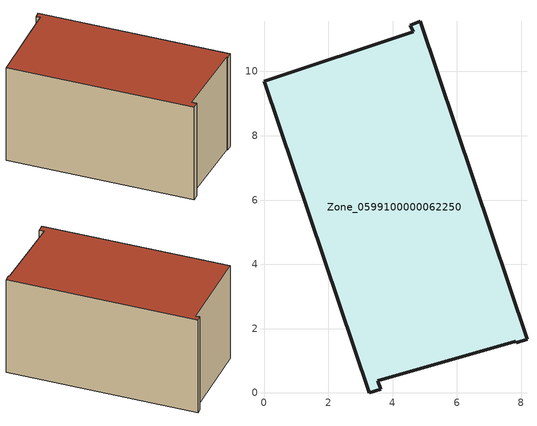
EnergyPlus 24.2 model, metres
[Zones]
Zone_0599100000062250
 floor ground (C_G): 7.84,1.61 3.53,0.39 3.63,0.12 3.28,0 0,9.69 4.64,11.24 4.55,11.44 4.86,11.57 8.18,1.67 7.85,1.56 z0
 wall outside (C_F): 4.55,11.44 4.64,11.24 0,9.69 3.28,0 3.63,0.12 3.53,0.39 7.84,1.61 7.85,1.56 8.18,1.67 4.86,11.57 4.55,11.44 z0:5.66
 roof outside (C_R): 3.53,0.39 7.84,1.61 7.85,1.56 8.18,1.67 4.86,11.57 4.55,11.44 4.64,11.24 0,9.69 3.28,0 3.63,0.12 z5.66
[BUILDING]
Pand.0599100000062250: North Axis=0; Terrain=City; Loads Convergence Tolerance Value=0.04; Temperature Convergence Tolerance Value=0.4; Solar Distribution=FullExterior; Maximum Number of Warmup Days=25; Minimum Number of Warmup Days=1
[Site:Location]
Rotterdam.The.Hague.AP_ZH_NLD Design_Conditions: Latitude=51.96; Longitude=4.45; Time Zone=1; Elevation=-4.5
[SITE:GROUNDTEMPERATURE:BUILDINGSURFACE]
18, 18, 18, 18, 18, 18, 18, 18, 18, 18, 18, 18
[MATERIAL] Thermal Absorptance=0.9; Solar Absorptance=0.7; Visible Absorptance=0.7
Name | Roughness | Thickness | Conductivity | Density | Specific Heat
G.TI.1946-1964 | MediumSmooth | 0.15 | 1 | 540 | 1210
F.TI.1946-1964 | Rough | 0.3 | 0.857143 | 1920 | 840
R.TI.1946-1964 | MediumRough | 0.2 | 0.277778 | 1500 | 1000
[CONSTRUCTION]
C_G: G.TI.1946-1964
C_F: F.TI.1946-1964
C_R: R.TI.1946-1964
[ZONE]
Zone_0599100000062250: Type=1; Multiplier=1; Ceiling Height=Autocalculate; Volume=Autocalculate; Floor Area=autocalculate; Part of Total Floor Area=Yes
[ZONEINFILTRATION:DESIGNFLOWRATE]
Infil_Zone_0599100000062250: Zone or ZoneList or Space or SpaceList=Zone_0599100000062250; Schedule=AlwaysOn; Design Flow Rate Calculation Method=Flow/Area; Flow Rate per Floor Area=0.003; Constant Term Coefficient=1; Temperature Term Coefficient=0; Velocity Term Coefficient=0; Velocity Squared Term Coefficient=0
[HVACTEMPLATE:ZONE:IDEALLOADSAIRSYSTEM]
Zone_0599100000062250: Maximum Heating Supply Air Temperature=50; Minimum Cooling Supply Air Temperature=13; Maximum Heating Supply Air Humidity Ratio=0.0156; Minimum Cooling Supply Air Humidity Ratio=0.0077; Heating Limit=NoLimit; Cooling Limit=NoLimit; Dehumidification Control Type=ConstantSensibleHeatRatio; Cooling Sensible Heat Ratio=0.7; Dehumidification Setpoint=60; Humidification Control Type=None; Humidification Setpoint=30; Outdoor Air Method=None; Outdoor Air Flow Rate per Person=0.00944; Outdoor Air Flow Rate per Zone Floor Area=0; Outdoor Air Flow Rate per Zone=0; Demand Controlled Ventilation Type=None; Outdoor Air Economizer Type=NoEconomizer; Heat Recovery Type=None; Sensible Heat Recovery Effectiveness=0.7; Latent Heat Recovery Effectiveness=0.65
[ZONECONTROL:THERMOSTAT]
ThermostatControl_Zone_0599100000062250: Zone or ZoneList=Zone_0599100000062250; Control Type Schedule=DualSetpointControlType; Control 1=Thermostat_Zone_0599100000062250; Temperature Difference Between Cutout And Setpoint=0
[THERMOSTATSETPOINT:DUALSETPOINT]
Thermostat_Zone_0599100000062250: Heating Setpoint Temperature Schedule=HeatingSetpoint_Zone_0599100000062250; Cooling Setpoint Temperature Schedule=CoolingSetpoint_Zone_0599100000062250
[SCHEDULE:COMPACT]
HeatingSetpoint_Zone_0599100000062250: Through: 12/31, For: AllDays, Until: 24:00, 21
CoolingSetpoint_Zone_0599100000062250: Through: 12/31, For: AllDays, Until: 24:00, 24
DualSetpointControlType: Through: 12/31, For: AllDays, Until: 24:00, 4
AlwaysOn: Through: 12/31, For: AllDays, Until: 24:00, 1
